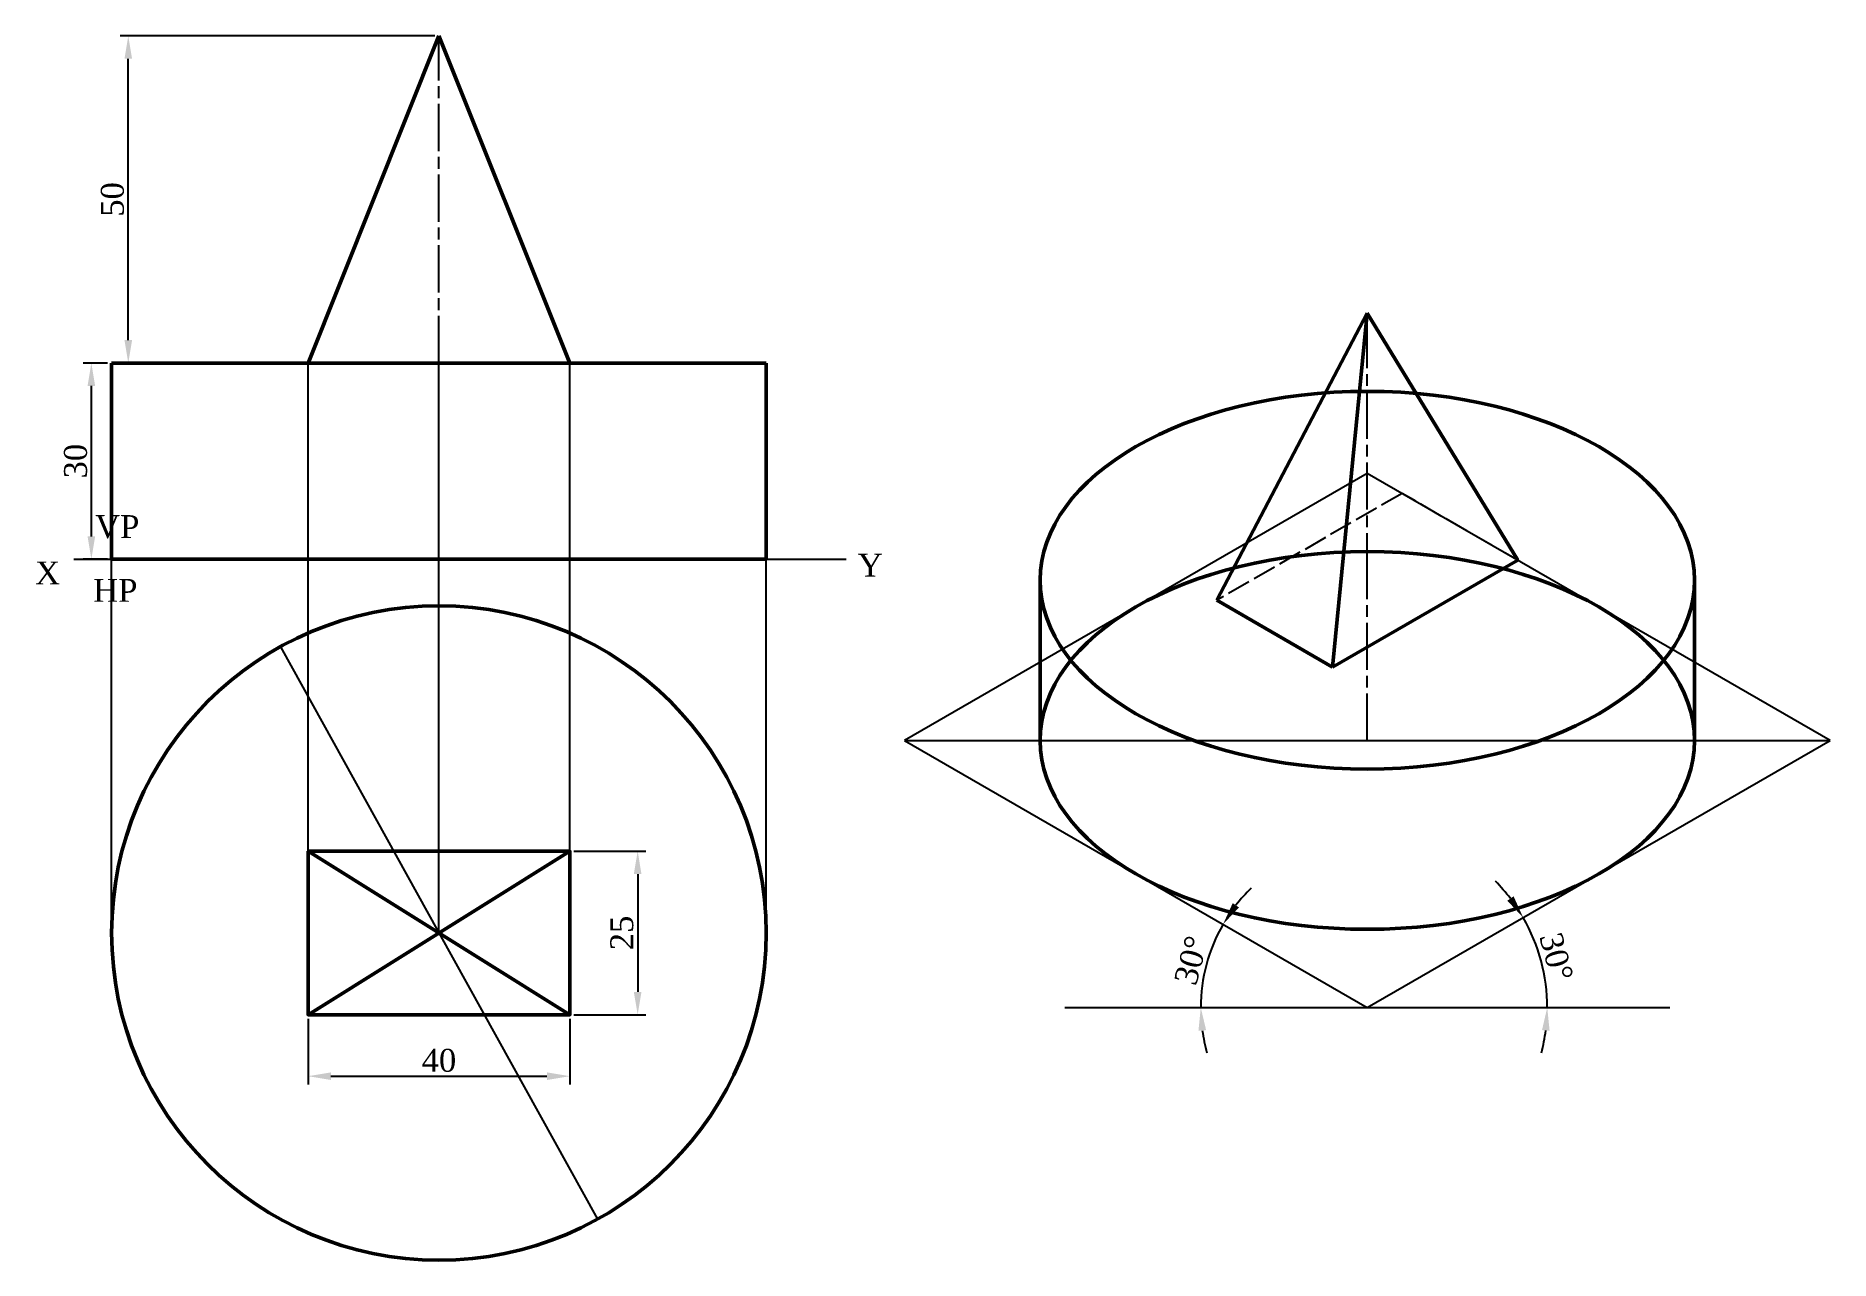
# Paper-space layout 'iso7' of a CAD drawing. Header units: millimetres. Extents: x 7 to 281, y -8 to 179.
import ezdxf

# ---------------------------------------------------------------- set-up
doc = ezdxf.new("R2010")
doc.units = ezdxf.units.MM
doc.linetypes.add('ACAD_ISO02W100', pattern=[15, 12, -3])
doc.linetypes.add('ACAD_ISO08W100', pattern=[36, 24, -3, 6, -3])
doc.styles.get("Standard").update_dxf_attribs({"font": 'times.ttf', "height": 3.5})
doc.dimstyles.new('ISO-25', dxfattribs={"dimtxt": 3.5, "dimasz": 3.5, "dimexe": 1.25, "dimexo": 0.625, "dimtad": 1, "dimtoh": 1, "dimdsep": 46, "dimtxsty": 'Standard', "dimcen": 2.5, "dimadec": 0, "dimazin": 2, "dimtfac": 1, "dimtmove": 0, "dimatfit": 3, "dimfxl": 1, "dimarcsym": 0})

# ---------------------------------------------------------------- blocks, each defined once
blk = doc.blocks.new('*D25')
at = {"color": 0, "lineweight": -2, "transparency": 16777216}
for p, q in [((18.27, 129.33), (14.54, 129.33)), ((15.79, 102.83), (15.79, 125.83)), ((18.27, 99.33), (14.54, 99.33))]:
    blk.add_line(p, q, dxfattribs=at)
at = {"color": 0, "transparency": 16777216}
for points in [[(15.21, 125.83), (16.37, 125.83), (15.79, 129.33)], [(15.21, 102.83), (16.37, 102.83), (15.79, 99.33)]]:
    blk.add_solid(points, dxfattribs=at)
at = {"layer": 'Defpoints', "color": 0, "transparency": 16777216}
for p in [(15.79, 129.33), (18.89, 129.33), (18.89, 99.33)]:
    blk.add_point(p, dxfattribs=at)
at = {"color": 0, "transparency": 16777216, "insert": (13.39, 114.33), "char_height": 3.5, "attachment_point": 5, "rotation": 90}
blk.add_mtext('30', dxfattribs=at)
blk = doc.blocks.new('*D27')
at = {"color": 0, "lineweight": -2, "transparency": 16777216}
for p, q in [((68.27, 179.33), (20.18, 179.33)), ((21.43, 132.83), (21.43, 175.83)), ((68.27, 129.33), (20.18, 129.33))]:
    blk.add_line(p, q, dxfattribs=at)
at = {"color": 0, "transparency": 16777216}
for points in [[(20.85, 175.83), (22.01, 175.83), (21.43, 179.33)], [(20.85, 132.83), (22.01, 132.83), (21.43, 129.33)]]:
    blk.add_solid(points, dxfattribs=at)
at = {"layer": 'Defpoints', "color": 0, "transparency": 16777216}
for p in [(21.43, 179.33), (68.89, 179.33), (68.89, 129.33)]:
    blk.add_point(p, dxfattribs=at)
at = {"color": 0, "transparency": 16777216, "insert": (19.02, 154.33), "char_height": 3.5, "attachment_point": 5, "rotation": 90}
blk.add_mtext('50', dxfattribs=at)
blk = doc.blocks.new('*D28')
at = {"color": 0, "lineweight": -2, "transparency": 16777216}
for p, q in [((48.89, 29.09), (48.89, 19.08)), ((88.89, 29.09), (88.89, 19.08)), ((52.39, 20.33), (85.39, 20.33))]:
    blk.add_line(p, q, dxfattribs=at)
at = {"color": 0, "transparency": 16777216}
for points in [[(52.39, 20.91), (52.39, 19.75), (48.89, 20.33)], [(85.39, 20.91), (85.39, 19.75), (88.89, 20.33)]]:
    blk.add_solid(points, dxfattribs=at)
at = {"layer": 'Defpoints', "color": 0, "transparency": 16777216}
for p in [(48.89, 29.72), (88.89, 29.72), (88.89, 20.33)]:
    blk.add_point(p, dxfattribs=at)
at = {"color": 0, "transparency": 16777216, "insert": (68.89, 22.73), "char_height": 3.5, "attachment_point": 5}
blk.add_mtext('40', dxfattribs=at)
blk = doc.blocks.new('*D29')
at = {"color": 0, "lineweight": -2, "transparency": 16777216}
for p, q in [((89.52, 54.72), (100.5, 54.72)), ((99.25, 51.22), (99.25, 33.22)), ((89.52, 29.72), (100.5, 29.72))]:
    blk.add_line(p, q, dxfattribs=at)
at = {"color": 0, "transparency": 16777216}
for points in [[(98.66, 51.22), (99.83, 51.22), (99.25, 54.72)], [(98.66, 33.22), (99.83, 33.22), (99.25, 29.72)]]:
    blk.add_solid(points, dxfattribs=at)
at = {"layer": 'Defpoints', "color": 0, "transparency": 16777216}
for p in [(88.89, 54.72), (88.89, 29.72), (99.25, 29.72)]:
    blk.add_point(p, dxfattribs=at)
at = {"color": 0, "transparency": 16777216, "insert": (96.84, 42.22), "char_height": 3.5, "attachment_point": 5, "rotation": 90}
blk.add_mtext('25', dxfattribs=at)
blk = doc.blocks.new('*D30')
at = {"color": 0, "lineweight": -2, "transparency": 16777216}
for start, end in [(134.2261, 142.113), (150, 180), (187.887, 195.7739)]:
    blk.add_arc((210.71, 30.82), 25.45, start, end, dxfattribs=at)
at = {"color": 0, "transparency": 16777216}
for points in [[(191.11, 46.12), (190.15, 46.78), (188.68, 43.55)], [(184.92, 27.29), (186.09, 27.37), (185.27, 30.82)]]:
    blk.add_solid(points, dxfattribs=at)
at = {"layer": 'Defpoints', "color": 0, "transparency": 16777216}
for p in [(140.01, 71.64), (186.8, 39.53), (164.49, 30.82), (210.71, 30.82), (256.94, 30.82)]:
    blk.add_point(p, dxfattribs=at)
at = {"color": 0, "transparency": 16777216, "insert": (183.81, 38.03), "char_height": 3.5, "attachment_point": 5, "rotation": 75}
blk.add_mtext('30°', dxfattribs=at)
blk = doc.blocks.new('*D31')
at = {"color": 0, "lineweight": -2, "transparency": 16777216}
for start, end in [(37.2994, 44.5988), (0, 30), (345.4012, 352.7006)]:
    blk.add_arc((210.71, 30.82), 27.49, start, end, dxfattribs=at)
at = {"color": 0, "transparency": 16777216}
for points in [[(233.07, 47.81), (232.1, 47.16), (234.52, 44.57)], [(237.4, 27.37), (238.56, 27.29), (238.2, 30.82)]]:
    blk.add_solid(points, dxfattribs=at)
at = {"layer": 'Defpoints', "color": 0, "transparency": 16777216}
for p in [(281.41, 71.64), (237.79, 35.6), (164.49, 30.82), (210.71, 30.82), (256.94, 30.82)]:
    blk.add_point(p, dxfattribs=at)
at = {"color": 0, "transparency": 16777216, "insert": (239.59, 38.56), "char_height": 3.5, "attachment_point": 5, "rotation": 285}
blk.add_mtext('30°', dxfattribs=at)

psp = doc.layouts.new('iso7')

# ---------------------------------------------------------------- linework, layer by layer
at = {"lineweight": 50}
for p, q in [((48.892, 129.329), (68.892, 179.329)), ((88.892, 129.329), (68.892, 179.329)), ((187.734, 93.073), (210.712, 136.955)), ((210.712, 136.955), (205.41, 82.868)), ((210.712, 136.955), (233.69, 99.196)), ((118.891, 129.329), (18.892, 129.329)), ((18.892, 129.329), (18.892, 99.329)), ((118.891, 99.329), (118.891, 129.329)), ((18.892, 99.329), (118.891, 99.329)), ((205.41, 82.868), (233.69, 99.196)), ((160.719, 71.852), (160.718, 96.134)), ((260.706, 71.643), (260.706, 96.135)), ((187.734, 93.073), (205.41, 82.868)), ((48.892, 54.716), (88.892, 29.716)), ((48.892, 29.716), (88.892, 54.716))]:
    psp.add_line(p, q, dxfattribs=at)
at = {"linetype": 'ACAD_ISO08W100', "ltscale": 0.3}
for p, q in [((68.892, 129.329), (68.892, 179.329)), ((210.712, 96.135), (210.712, 136.955)), ((210.712, 71.643), (210.712, 96.135))]:
    psp.add_line(p, q, dxfattribs=at)
for p, q in [((48.892, 99.329), (48.892, 129.329)), ((68.892, 99.329), (68.892, 129.329)), ((88.892, 99.329), (88.892, 129.329)), ((210.712, 112.463), (140.01, 71.643)), ((281.415, 71.643), (210.712, 112.463)), ((13.113, 99.329), (131.094, 99.329)), ((18.892, 42.286), (18.892, 99.329)), ((48.892, 54.716), (48.892, 99.329)), ((68.892, 42.216), (68.892, 99.329)), ((88.892, 54.716), (88.892, 99.329)), ((118.891, 42.47), (118.891, 99.329)), ((44.669, 85.957), (68.892, 42.216)), ((140.01, 71.643), (210.712, 30.823)), ((140.01, 71.643), (281.415, 71.643)), ((210.712, 30.823), (281.415, 71.643)), ((68.892, 42.216), (93.133, -1.515)), ((164.489, 30.823), (256.936, 30.823))]:
    psp.add_line(p, q)
at = {"linetype": 'ACAD_ISO02W100', "ltscale": 0.3}
for p, q in [((216.015, 109.401), (187.734, 93.073)), ((233.69, 99.196), (216.015, 109.401))]:
    psp.add_line(p, q, dxfattribs=at)
at = {"lineweight": 50}
psp.add_lwpolyline([(48.892, 54.716), (88.892, 54.716), (88.892, 29.716), (48.892, 29.716)], close=True, dxfattribs=at)
psp.add_circle((68.892, 42.216), 50, dxfattribs=at)
for centre in [(210.712, 96.135), (210.712, 71.643)]:
    psp.add_ellipse(centre, major_axis=(-49.994, 0), ratio=0.5773503, dxfattribs=at)

# ---------------------------------------------------------------- texts
for s, p in [('VP', (16.366, 102.579)), ('X', (7.2, 95.489)), ('Y', (132.868, 96.685)), ('HP', (16.07, 92.829))]:
    psp.add_text(s, height=3.5).set_placement(p)

# ---------------------------------------------------------------- dimensions: what is measured, and where the dimension line sits
for base, p1, p2, picture, middle in [((21.429, 179.329), (68.892, 129.329), (68.892, 179.329), '*D27', (19.024, 154.329)), ((15.791, 129.329), (18.892, 99.329), (18.892, 129.329), '*D25', (13.385, 114.329)), ((99.247, 29.716), (88.892, 54.716), (88.892, 29.716), '*D29', (96.842, 42.216))]:
    dim = psp.add_linear_dim(base=base, p1=p1, p2=p2, angle=90, dimstyle='ISO-25')
    dim.commit()
    dim.dimension.update_dxf_attribs({"geometry": picture, "text_midpoint": middle})
for base, line2, picture, middle in [((186.801, 39.526), ((140.01, 71.643), (210.712, 30.823)), '*D30', (183.81, 38.031)), ((237.786, 35.597), ((210.712, 30.823), (281.415, 71.643)), '*D31', (239.59, 38.561))]:
    dim = psp.add_angular_dim_2l(base=base, line1=((164.489, 30.823), (256.936, 30.823)), line2=line2, dimstyle='ISO-25')
    dim.commit()
    dim.dimension.update_dxf_attribs({"geometry": picture, "text_midpoint": middle})
dim = psp.add_linear_dim(base=(88.892, 20.33), p1=(48.892, 29.716), p2=(88.892, 29.716), dimstyle='ISO-25')
dim.commit()
dim.dimension.update_dxf_attribs({"geometry": '*D28', "text_midpoint": (68.892, 22.735)})

doc.saveas('drawing.dxf')
